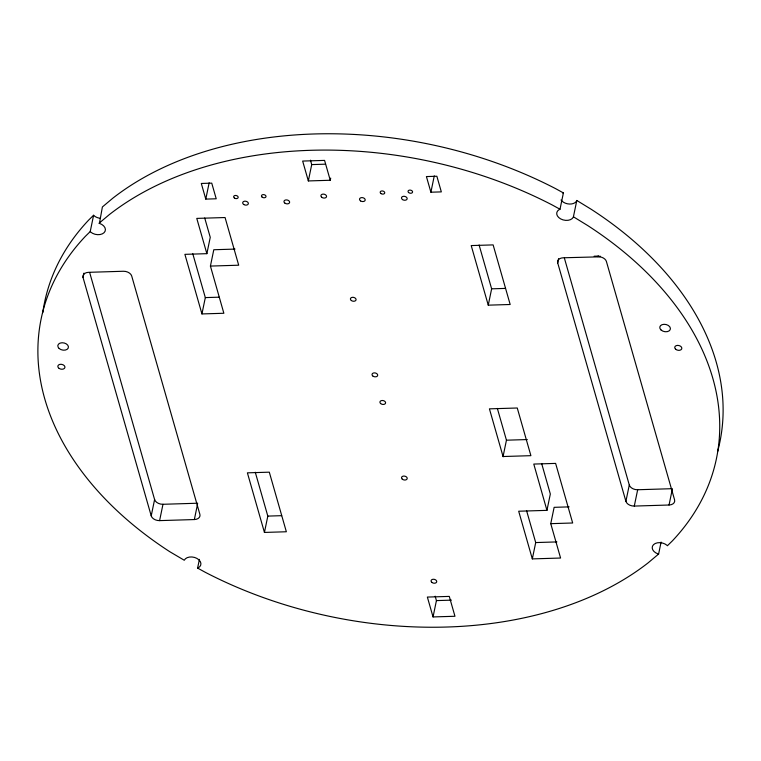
<?xml version="1.0" encoding="UTF-8"?>
<svg xmlns="http://www.w3.org/2000/svg" width="761" height="761" viewBox="0 0 761 761"><rect width="100%" height="100%" fill="white"/><g stroke="black" fill="none" stroke-linecap="round" stroke-linejoin="round"><path stroke-width="1.14" d="M199.411 559.373L197.603 568.087L198.164 567.877A8.618 5.822 11.7 0 0 196.966 558.431A8.618 5.822 11.7 0 0 184.267 560.248L169.874 551.763A344.8 232.942 11.7 0 1 85.346 236.357L90.217 231.582L93.603 215.249L93.993 215.686A8.618 5.822 11.7 0 0 99.919 218.236M83.044 277.499A7.182 4.851 11.7 0 1 88.58 272.324L123.33 271.258A7.182 4.851 11.7 0 1 131.71 276.015L199.886 514.369A7.182 4.851 11.7 0 1 194.35 519.554L159.601 520.619A7.182 4.851 11.7 0 1 151.22 515.863L83.044 277.499L83.938 273.142M90.217 231.582L90.616 232.019A8.618 5.822 11.7 0 0 104.086 232.676A8.618 5.822 11.7 0 0 99.434 223.382L102.393 206.954L112.79 198.212A344.8 232.942 11.7 0 1 555.711 188.699L563.397 192.914L560.01 209.246L559.449 209.456A8.618 5.822 11.7 0 0 560.657 218.902A8.618 5.822 11.7 0 0 573.356 217.094L576.809 200.466L591.126 209.237A344.8 232.942 11.7 0 1 717.537 451.806M205.784 199.106L201.304 183.458L211.748 183.144L216.219 198.783L205.784 199.106L209.161 182.764M151.22 515.863L154.597 499.53L89.684 272.571M235.006 249.085L213.793 249.741L210.416 266.074L223.858 313.266L201.941 313.932L184.894 254.345L206.868 253.67L210.255 237.337L204.719 217.998M201.941 313.932L205.318 297.599L192.78 253.755M159.601 520.619L162.978 504.286A7.182 4.851 11.7 0 1 154.597 499.53M194.35 519.554L197.508 504.305M330.702 178.084L330.255 180.262L308.338 180.937L311.715 164.595L310.459 160.181M264.438 532.434L247.392 472.838L269.308 472.172L286.355 531.758L264.438 532.434L267.815 516.101L255.277 472.248M430.897 192.21L426.417 176.571L436.862 176.248L441.332 191.886L430.897 192.21L434.274 175.877M488.258 305.161L471.211 245.575L493.128 244.899L510.174 304.495L488.258 305.161L491.635 288.828L479.097 244.985M433.047 616.933L427.359 597.071L449.285 596.405L454.964 616.267L433.047 616.933L436.424 600.6L435.168 596.186M497.352 408.41L506.445 440.191L503.059 456.524L530.893 455.668L517.261 408.001L489.428 408.847L503.126 456.743M557.727 262.964A7.182 4.851 11.7 0 1 563.264 257.779L599.868 256.828A7.182 4.851 11.7 0 1 606.403 261.47L674.579 499.834A7.182 4.851 11.7 0 1 669.043 505.009L634.284 506.075A7.182 4.851 11.7 0 1 625.903 501.318L557.727 262.964L558.631 258.607M569.133 506.874L554.132 507.33L550.755 523.663L560.581 558.032L532.32 558.897L535.706 542.564L526.612 510.783M598.022 256.714L598.184 255.943M532.32 558.897L518.688 511.221L546.94 510.355L550.327 494.022L541.661 463.544M599.868 256.828L600.029 256.057M625.903 501.318L629.29 484.985L564.367 258.036M634.284 506.075L637.67 489.742A7.182 4.851 11.7 0 1 629.29 484.985M197.603 568.087L205.289 572.301A344.8 232.942 11.7 0 0 648.21 562.788L658.607 554.046L661.09 542.07M669.043 505.009L672.42 488.676M576.809 200.466L576.733 200.752A8.618 5.822 11.7 0 1 569.361 204.043A8.618 5.822 11.7 0 1 561.047 199.991M93.603 215.249L88.723 220.024A344.8 232.942 11.7 0 0 42.778 312.704M99.006 223.287L109.403 214.545A344.8 232.942 11.7 0 1 552.334 205.032L560.01 209.246M562.836 193.123L563.397 192.914M311.715 164.595L325.565 164.176M210.416 266.074L238.697 265.209L225.066 217.532L196.776 218.397L206.868 253.67M205.318 297.599L219.168 297.18M491.635 288.828L505.475 288.409M506.445 440.191L527.316 439.554M162.978 504.286L197.736 503.221M637.67 489.742L671.259 488.714M267.815 516.101L281.656 515.673M550.755 523.663L572.672 522.988L555.625 463.401L533.784 464.067L546.94 510.355M535.706 542.564L556.9 541.918M436.424 600.6L451.425 600.144M594.132 256.21L598.85 256.086M658.607 554.046L658.179 553.951A8.618 5.822 11.7 0 1 653.528 544.657A8.618 5.822 11.7 0 1 667.007 545.314L667.397 545.751L672.277 540.976A344.8 232.942 11.7 0 0 587.739 225.57L573.423 216.799M330.255 180.262L324.576 160.4L302.659 161.066L308.338 180.937M675.635 349.213A3.596 2.426 11.7 0 0 681.656 349.023A3.596 2.426 11.7 0 0 677.575 345.389A3.596 2.426 11.7 0 0 675.635 349.213M661.1 330.036A5.384 3.643 11.7 0 0 670.146 329.76A5.384 3.643 11.7 0 0 664.02 324.31A5.384 3.643 11.7 0 0 661.1 330.036M59.13 348.481A5.384 3.643 11.7 0 0 68.167 348.196A5.384 3.643 11.7 0 0 62.05 342.754A5.384 3.643 11.7 0 0 59.13 348.481M59.111 368.4A3.596 2.426 11.7 0 0 64.894 367.582A3.596 2.426 11.7 0 0 60.186 364.329A3.596 2.426 11.7 0 0 59.111 368.4M243.729 204.481A2.873 1.941 11.7 0 0 248.324 203.777A2.873 1.941 11.7 0 0 244.509 201.208A2.873 1.941 11.7 0 0 243.729 204.481M285.004 203.216A2.873 1.941 11.7 0 0 289.599 202.512A2.873 1.941 11.7 0 0 285.784 199.943A2.873 1.941 11.7 0 0 285.004 203.216M402.54 199.601A2.873 1.941 11.7 0 0 407.135 198.897A2.873 1.941 11.7 0 0 403.32 196.328A2.873 1.941 11.7 0 0 402.54 199.601M360.562 200.904A2.873 1.941 11.7 0 0 365.166 200.2A2.873 1.941 11.7 0 0 361.351 197.632A2.873 1.941 11.7 0 0 360.562 200.904M431.763 582.308A2.873 1.941 11.7 0 0 436.586 582.165A2.873 1.941 11.7 0 0 433.323 579.254A2.873 1.941 11.7 0 0 431.763 582.308M380.633 403.539A2.873 1.941 11.7 0 0 385.456 403.397A2.873 1.941 11.7 0 0 382.193 400.486A2.873 1.941 11.7 0 0 380.633 403.539M321.599 197.156A2.873 1.941 11.7 0 0 326.421 197.013A2.873 1.941 11.7 0 0 323.159 194.103A2.873 1.941 11.7 0 0 321.599 197.156M372.738 375.924A2.873 1.941 11.7 0 0 377.551 375.782A2.873 1.941 11.7 0 0 374.288 372.871A2.873 1.941 11.7 0 0 372.738 375.924M351.354 300.538A2.873 1.941 11.7 0 0 356.024 299.986A2.873 1.941 11.7 0 0 352.353 297.323A2.873 1.941 11.7 0 0 351.354 300.538M402.246 479.116A2.873 1.941 11.7 0 0 407.068 478.973A2.873 1.941 11.7 0 0 403.806 476.063A2.873 1.941 11.7 0 0 402.246 479.116M234.483 198.107A2.302 1.551 11.7 0 0 238.155 197.527A2.302 1.551 11.7 0 0 235.082 195.482A2.302 1.551 11.7 0 0 234.483 198.107M262.041 197.042A2.302 1.551 11.7 0 0 265.903 196.918A2.302 1.551 11.7 0 0 263.287 194.597A2.302 1.551 11.7 0 0 262.041 197.042M408.609 192.533A2.302 1.551 11.7 0 0 412.462 192.419A2.302 1.551 11.7 0 0 409.856 190.088A2.302 1.551 11.7 0 0 408.609 192.533M381.033 193.598A2.302 1.551 11.7 0 0 384.714 193.028A2.302 1.551 11.7 0 0 381.661 190.973A2.302 1.551 11.7 0 0 381.033 193.598"/></g></svg>
